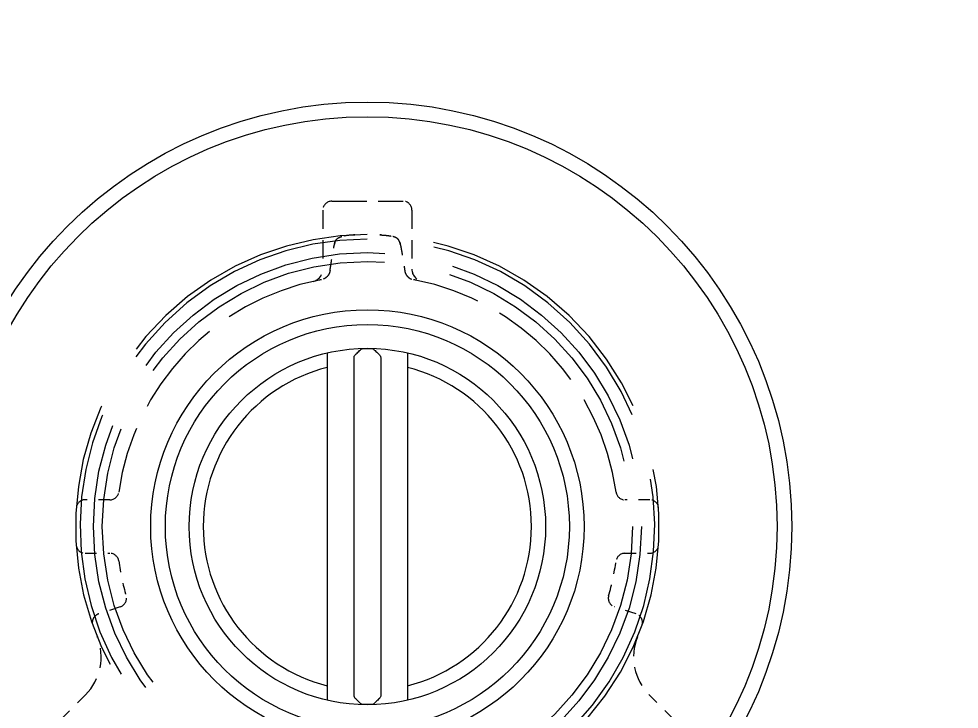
# Model space of a CAD drawing. Header units: inches. Extents: x 17 to 469, y 7 to 301.
# Drawn here: x 221.58 to 229.89, y 204.84 to 210.94 of the extents above; entities that cross this region are included whole.
import ezdxf

# ---------------------------------------------------------------- set-up
doc = ezdxf.new("R2010")
doc.units = ezdxf.units.IN
doc.header["$LTSCALE"] = 14
doc.header["$MEASUREMENT"] = 0
doc.linetypes.add('DASHED', pattern=[0.2067, 0.1654, -0.0413])
for name, color, linetype, lineweight in [('Dimension (ANSI)', 7, 'Continuous', 25), ('Hatch', 7, 'Continuous', 18), ('Hidden', 7, 'DASHED', 18), ('Visible', 7, 'Continuous', 18)]:
    doc.layers.add(name, color=color, linetype=linetype, lineweight=lineweight)
doc.styles.add('MEMCOR Medium', font='arial.ttf')
doc.dimstyles.new('Default (ANSI)', dxfattribs={"dimscale": 14, "dimtxt": 0.15, "dimasz": 0.098425, "dimexe": 0.125, "dimexo": 0.0625, "dimgap": 0.031496, "dimtad": 0, "dimtih": 1, "dimtoh": 1, "dimdec": 4, "dimrnd": 1e-08, "dimzin": 3, "dimdsep": 46, "dimlunit": 5, "dimtxsty": 'MEMCOR Medium', "dimcen": 0.09, "dimdle": 0.393701, "dimclrd": 256, "dimclre": 256, "dimclrt": 256, "dimadec": 0, "dimazin": 1, "dimtfac": 0.8, "dimtofl": 0, "dimtmove": 0, "dimatfit": 3, "dimfxl": 1, "dimfrac": 1, "dimtolj": 1, "dimtzin": 4, "dimlwd": -1, "dimlwe": -1, "dimarcsym": 0})

# ---------------------------------------------------------------- blocks, each defined once
blk = doc.blocks.new('*D30')
at = {"layer": 'Defpoints', "color": 0, "transparency": 16777216}
for p in [(244.6907, 237.7893), (204.5292, 200.7918), (244.6907, 200.6156)]:
    blk.add_point(p, dxfattribs=at)
at = {"layer": 'Dimension (ANSI)', "transparency": 16777216}
for p, q in [((204.5292, 201.6668), (204.5292, 239.5393)), ((244.6907, 201.4906), (244.6907, 239.5393)), ((205.9071, 237.7893), (216.2109, 237.7893)), ((243.3128, 237.7893), (233.009, 237.7893))]:
    blk.add_line(p, q, dxfattribs=at)
for points in [[(205.9071, 238.0189), (205.9071, 237.5596), (204.5292, 237.7893)], [(243.3128, 238.0189), (243.3128, 237.5596), (244.6907, 237.7893)]]:
    blk.add_solid(points, dxfattribs=at)
at = {"layer": 'Dimension (ANSI)', "transparency": 16777216, "char_height": 2.1, "attachment_point": 5, "style": 'MEMCOR Medium'}
for s, insert in [('\\A1; 40{\\H0.8x;\\S3#16;} in', (224.6099, 239.9642)), ('\\A1;[1020.1 mm]', (224.6099, 236.0025))]:
    blk.add_mtext(s, dxfattribs=dict(at, insert=insert))

msp = doc.modelspace()

# ---------------------------------------------------------------- hatches: boundary and pattern name
at = {"layer": 'Hatch'}
h = msp.add_hatch(dxfattribs=at)
h.set_pattern_fill('ANSI31', color=256, scale=14, angle=15, style=0)
edge = h.paths.add_edge_path()
edge.add_line((231.40784, 191.39676), (231.40784, 191.26457))
edge.add_line((231.40784, 191.26457), (231.40784, 191.13332))
edge.add_spline(control_points=[(231.40784, 191.13332), (231.44787, 191.1956), (231.48996, 191.26094), (231.56146, 191.37192), (231.60828, 191.44461), (231.64827, 191.50681)], knot_values=[-1.2060007, -1.2060007, -1.2060007, -1.2060007, -0.5634859, -0.5634859, 0, 0, 0, 0], degree=3, periodic=0)
edge.add_ellipse((224.66078, 206.45457), major_axis=(-14.94776, -6.98748), ratio=1, start_angle=89.081814, end_angle=90, ccw=False)
edge = h.paths.add_edge_path()
edge.add_spline(control_points=[(217.6733, 191.50681), (217.70301, 191.46021), (217.73339, 191.41308), (217.77331, 191.3513), (217.78412, 191.33458), (217.83372, 191.25791), (217.87393, 191.19575), (217.91373, 191.13332)], knot_values=[-1.0854729, -1.0854729, -1.0854729, -1.0854729, -0.6958437, -0.6958437, -0.5641112, -0.5641112, 0, 0, 0, 0], degree=3, periodic=0)
edge.add_line((217.91373, 191.13332), (217.91373, 191.26457))
edge.add_line((217.91373, 191.26457), (217.91373, 191.39676))
edge.add_ellipse((224.66078, 206.45457), major_axis=(-15.05781, 6.74705), ratio=1, start_angle=89.081814, end_angle=90, ccw=False)
edge = h.paths.add_edge_path()
edge.add_line((221.91078, 222.72411), (221.91078, 222.7644))
edge.add_line((221.91078, 222.7644), (221.91078, 222.97411))
edge.add_line((221.91078, 222.97411), (221.6646, 222.68058))
edge.add_ellipse((224.66078, 206.45457), major_axis=(16.22601, 2.99618), ratio=1, start_angle=89.13189, end_angle=90, ccw=False)
edge = h.paths.add_edge_path()
edge.add_line((237.21483, 195.7468), (237.59212, 195.81323))
edge.add_line((237.59212, 195.81323), (237.41051, 195.91809))
edge.add_line((237.41051, 195.91809), (237.37562, 195.93823))
edge.add_ellipse((224.66078, 206.45457), major_axis=(-10.51634, -12.71483), ratio=1, start_angle=89.13189, end_angle=90, ccw=False)
edge = h.paths.add_edge_path()
edge.add_line((240.12562, 200.70137), (240.16051, 200.68123))
edge.add_line((240.16051, 200.68123), (240.34212, 200.57637))
edge.add_line((240.34212, 200.57637), (240.21101, 200.93634))
edge.add_ellipse((224.66078, 206.45457), major_axis=(-5.51823, -15.55022), ratio=1, start_angle=89.13189, end_angle=90, ccw=False)
edge = h.paths.add_edge_path()
edge.add_line((209.11056, 200.93634), (208.97944, 200.57637))
edge.add_line((208.97944, 200.57637), (209.16106, 200.68123))
edge.add_line((209.16106, 200.68123), (209.19595, 200.70137))
edge.add_ellipse((224.66078, 206.45457), major_axis=(-5.7532, 15.46483), ratio=1, start_angle=89.13189, end_angle=90, ccw=False)
edge = h.paths.add_edge_path()
edge.add_line((227.41078, 222.97411), (227.41078, 222.7644))
edge.add_line((227.41078, 222.7644), (227.41078, 222.72411))
edge.add_ellipse((224.66078, 206.45457), major_axis=(16.26954, -2.75), ratio=1, start_angle=89.13189, end_angle=90, ccw=False)
edge.add_line((227.65696, 222.68058), (227.41078, 222.97411))
edge = h.paths.add_edge_path()
edge.add_line((211.94595, 195.93823), (211.91106, 195.91809))
edge.add_line((211.91106, 195.91809), (211.72944, 195.81323))
edge.add_line((211.72944, 195.81323), (212.10674, 195.7468))
edge.add_ellipse((224.66078, 206.45457), major_axis=(-10.70777, 12.55404), ratio=1, start_angle=89.13189, end_angle=90, ccw=False)
h = msp.add_hatch(dxfattribs=at)
h.set_pattern_fill('ANSI31', color=256, scale=14, style=0)
edge = h.paths.add_edge_path()
edge.add_spline(control_points=[(241.1011, 206.45314), (241.06948, 206.42139), (241.03771, 206.38978), (240.97401, 206.32694), (240.94207, 206.2957), (240.90999, 206.2646)], knot_values=[-0.6818967, -0.6818967, -0.6818967, -0.6818967, -0.3404539, -0.3404539, 0, 0, 0, 0], degree=3, periodic=0)
edge.add_ellipse((224.66078, 206.45457), major_axis=(-0.18997, -16.2492), ratio=1, start_angle=25.201451, end_angle=90, ccw=False)
edge.add_line((231.40784, 191.67113), (231.40784, 191.39676))
edge.add_ellipse((224.66078, 206.45457), major_axis=(15.05781, 6.74705), ratio=1, start_angle=270, end_angle=270.918186)
edge.add_ellipse((224.66078, 206.45457), major_axis=(14.94776, 6.98748), ratio=1, start_angle=270, end_angle=294.48378)
edge.add_ellipse((224.66078, 206.45457), major_axis=(10.70777, 12.55404), ratio=1, start_angle=270, end_angle=270.86811)
edge.add_ellipse((224.66078, 206.45457), major_axis=(10.51634, 12.71483), ratio=1, start_angle=270, end_angle=289.187766)
edge.add_ellipse((224.66078, 206.45457), major_axis=(5.7532, 15.46483), ratio=1, start_angle=270, end_angle=270.86811)
edge.add_ellipse((224.66078, 206.45457), major_axis=(5.51823, 15.55022), ratio=1, start_angle=270, end_angle=289.533007)
edge.add_line((241.1611, 206.45313), (241.1011, 206.45314))
edge = h.paths.add_edge_path()
edge.add_spline(control_points=[(240.90999, 206.64455), (240.94207, 206.61345), (240.97401, 206.58221), (241.03771, 206.51936), (241.06948, 206.48775), (241.1011, 206.45601)], knot_values=[-0.6818968, -0.6818968, -0.6818968, -0.6818968, -0.3414429, -0.3414429, 0, 0, 0, 0], degree=3, periodic=0)
edge.add_line((241.1011, 206.45601), (241.1611, 206.45601))
edge.add_ellipse((224.66078, 206.45457), major_axis=(-0.00144, 16.50032), ratio=1, start_angle=270, end_angle=349.533007)
edge.add_ellipse((224.66078, 206.45457), major_axis=(-16.22601, 2.99618), ratio=1, start_angle=270, end_angle=270.86811)
edge.add_ellipse((224.66078, 206.45457), major_axis=(-16.26954, 2.75), ratio=1, start_angle=270, end_angle=289.187766)
edge.add_ellipse((224.66078, 206.45457), major_axis=(-16.26954, -2.75), ratio=1, start_angle=270, end_angle=270.86811)
edge.add_ellipse((224.66078, 206.45457), major_axis=(-16.22601, -2.99618), ratio=1, start_angle=270, end_angle=369.076015)
edge.add_ellipse((224.66078, 206.45457), major_axis=(5.51823, -15.55022), ratio=1, start_angle=270, end_angle=270.86811)
edge.add_ellipse((224.66078, 206.45457), major_axis=(5.7532, -15.46483), ratio=1, start_angle=270, end_angle=289.187766)
edge.add_ellipse((224.66078, 206.45457), major_axis=(10.51634, -12.71483), ratio=1, start_angle=270, end_angle=270.86811)
edge.add_ellipse((224.66078, 206.45457), major_axis=(10.70777, -12.55404), ratio=1, start_angle=270, end_angle=294.48378)
edge.add_ellipse((224.66078, 206.45457), major_axis=(14.94776, -6.98748), ratio=1, start_angle=270, end_angle=270.918186)
edge.add_line((217.91373, 191.39676), (217.91373, 191.67113))
edge.add_ellipse((224.66078, 206.45457), major_axis=(-14.78344, 6.74705), ratio=1, start_angle=205.201451, end_angle=450, ccw=False)

# ---------------------------------------------------------------- linework, layer by layer
at = {"layer": 'Hidden', "ltscale": 0.134518}
msp.add_line((224.34582, 209.32859), (224.97574, 209.32859), dxfattribs=at)
at = {"layer": 'Hidden', "ltscale": 0.070879}
for p, q in [((224.26708, 209.24985), (224.26708, 208.72813)), ((225.05448, 209.24985), (225.05448, 208.72813))]:
    msp.add_line(p, q, dxfattribs=at)
at = {"layer": 'Hidden', "ltscale": 0.030777}
for p, q in [((222.38523, 206.69077), (222.16575, 206.69077)), ((227.15582, 206.69077), (226.93634, 206.69077)), ((222.16575, 206.21837), (222.38523, 206.21837)), ((226.93634, 206.21837), (227.15582, 206.21837))]:
    msp.add_line(p, q, dxfattribs=at)
at = {"layer": 'Hidden', "ltscale": 0.028454}
for p, q in [((222.47726, 205.7451), (222.28432, 205.68241)), ((227.03725, 205.68241), (226.84431, 205.7451))]:
    msp.add_line(p, q, dxfattribs=at)
at = {"layer": 'Hidden', "ltscale": 0.039865}
for p, q in [((222.16967, 204.9681), (221.96195, 204.76038)), ((227.35962, 204.76038), (227.1519, 204.9681))]:
    msp.add_line(p, q, dxfattribs=at)
at = {"layer": 'Hidden', "ltscale": 1.051436}
msp.add_circle((224.66078, 206.45457), 2.42126, dxfattribs=at)
at = {"layer": 'Hidden', "ltscale": 1.017243}
msp.add_circle((224.66078, 206.45457), 2.34252, dxfattribs=at)
at = {"layer": 'Hidden', "ltscale": 0.016727}
for centre, start, end in [((224.34582, 209.24985), 90, 180), ((224.97574, 209.24985), 0, 90)]:
    msp.add_arc(centre, 0.07874, start, end, dxfattribs=at)
at = {"layer": 'Hidden', "ltscale": 1.020196}
msp.add_arc((224.66078, 206.45457), 2.57874, 318.811103, 221.188897, dxfattribs=at)
at = {"layer": 'Hidden', "ltscale": 1.028156}
msp.add_arc((224.66078, 206.45457), 2.53937, 315.737682, 224.262318, dxfattribs=at)
at = {"layer": 'Hidden', "ltscale": 0.020187}
for centre, start, end in [((224.15685, 208.72813), 282.497596, 0), ((225.16472, 208.72813), 180, 257.502404)]:
    msp.add_arc(centre, 0.11024, start, end, dxfattribs=at)
at = {"layer": 'Hidden', "ltscale": 0.374385}
for start, end in [(101.031696, 172.120232), (7.879768, 78.968304)]:
    msp.add_arc((224.66078, 206.45457), 2.2185, start, end, dxfattribs=at)
at = {"layer": 'Hidden', "ltscale": 0.016052}
for centre, start, end in [((222.16575, 206.61203), 90, 176.388896), ((227.15582, 206.61203), 3.611104, 90), ((222.16575, 206.29711), 183.611104, 270), ((227.15582, 206.29711), 270, 356.388896)]:
    msp.add_arc(centre, 0.07874, start, end, dxfattribs=at)
at = {"layer": 'Hidden', "ltscale": 0.015254}
for centre, start, end in [((222.38523, 206.76951), 270, 352.120232), ((226.93634, 206.76951), 187.879768, 270), ((222.38523, 206.13963), 7.879768, 90), ((226.93634, 206.13963), 90, 172.120232)]:
    msp.add_arc(centre, 0.07874, start, end, dxfattribs=at)
at = {"layer": 'Hidden', "ltscale": 0.042865}
for start, end in [(187.879768, 196.03575), (343.96425, 352.120232)]:
    msp.add_arc((224.66078, 206.45457), 2.2185, start, end, dxfattribs=at)
at = {"layer": 'Hidden', "ltscale": 0.01636}
for centre, start, end in [((222.45293, 205.81999), 288, 16.03575), ((226.86864, 205.81999), 163.96425, 252)]:
    msp.add_arc(centre, 0.07874, start, end, dxfattribs=at)
at = {"layer": 'Hidden', "ltscale": 0.017065}
for centre, start, end in [((222.30865, 205.60753), 108, 199.80489), ((227.01291, 205.60753), 340.19511, 72)]:
    msp.add_arc(centre, 0.07874, start, end, dxfattribs=at)
at = {"layer": 'Hidden', "ltscale": 0.075276}
for centre, start, end in [((221.8356, 205.30216), 315, 22.190783), ((227.48597, 205.30216), 157.809217, 225)]:
    msp.add_arc(centre, 0.47244, start, end, dxfattribs=at)
at = {"layer": 'Hidden', "ltscale": 0.039956}
for points in [[(224.37022, 208.95043), (224.37149, 208.95689), (224.37315, 208.9628), (224.37697, 208.97344), (224.37916, 208.97805), (224.38445, 208.98714), (224.38753, 208.991), (224.39648, 208.99976), (224.40333, 209.00452), (224.42326, 209.01323), (224.43489, 209.01694), (224.46523, 209.02359), (224.4847, 209.02628), (224.52039, 209.02941), (224.53553, 209.03032), (224.55123, 209.03098)], [(224.95134, 208.95043), (224.95007, 208.95689), (224.94842, 208.9628), (224.9446, 208.97344), (224.94241, 208.97805), (224.93712, 208.98714), (224.93404, 208.991), (224.92509, 208.99976), (224.91824, 209.00452), (224.8983, 209.01323), (224.88667, 209.01694), (224.85634, 209.02359), (224.83687, 209.02628), (224.80118, 209.02941), (224.78604, 209.03032), (224.77034, 209.03098)]]:
    msp.add_open_spline(points, degree=3, knots=[0, 0, 0, 0, 0.0933159, 0.0933159, 0.1934457, 0.1934457, 0.3301734, 0.3301734, 0.5382537, 0.5382537, 0.7086183, 0.7086183, 0.9078174, 0.9078174, 1.0404018, 1.0404018, 1.0404018, 1.0404018], dxfattribs=at)
at = {"layer": 'Hidden', "ltscale": 0.039957}
for points in [[(224.55123, 209.03098), (224.52658, 209.02994), (224.50333, 209.02829), (224.46201, 209.02306), (224.444, 209.01943), (224.41785, 209.01131), (224.40874, 209.00712), (224.39431, 208.99816), (224.38951, 208.99368), (224.38265, 208.98417), (224.38051, 208.98063), (224.376, 208.97114), (224.37368, 208.96483), (224.37124, 208.95523), (224.3707, 208.95286), (224.37022, 208.95043)], [(224.77034, 209.03098), (224.79498, 209.02994), (224.81824, 209.02829), (224.85956, 209.02306), (224.87757, 209.01943), (224.90372, 209.01131), (224.91282, 209.00712), (224.92725, 208.99816), (224.93205, 208.99368), (224.93892, 208.98417), (224.94106, 208.98063), (224.94557, 208.97114), (224.94789, 208.96483), (224.95033, 208.95523), (224.95087, 208.95286), (224.95134, 208.95043)]]:
    msp.add_open_spline(points, degree=3, knots=[1.6259433, 1.6259433, 1.6259433, 1.6259433, 1.8340265, 1.8340265, 2.0421098, 2.0421098, 2.2187074, 2.2187074, 2.422309, 2.422309, 2.5174102, 2.5174102, 2.6311706, 2.6311706, 2.6663595, 2.6663595, 2.6663595, 2.6663595], dxfattribs=at)
at = {"layer": 'Hidden', "ltscale": 0.033355}
for points, knots in [([(224.33074, 208.71554), (224.33299, 208.73131), (224.33531, 208.74705), (224.34009, 208.77851), (224.34256, 208.79422), (224.34765, 208.8256), (224.35028, 208.84126), (224.35569, 208.87255), (224.35847, 208.88816), (224.36422, 208.91934), (224.36718, 208.9349), (224.37022, 208.95043)], [5.42806322, 5.42806322, 5.42806322, 5.42806322, 5.55579253, 5.55579253, 5.68352184, 5.68352184, 5.81125115, 5.81125115, 5.93898046, 5.93898046, 6.06670977, 6.06670977, 6.06670977, 6.06670977]), ([(224.95134, 208.95043), (224.95439, 208.93491), (224.95735, 208.91935), (224.96309, 208.88818), (224.96588, 208.87256), (224.97129, 208.84128), (224.97391, 208.82561), (224.979, 208.79423), (224.98147, 208.77852), (224.98626, 208.74706), (224.98858, 208.73131), (224.99083, 208.71554)], [10.80229425, 10.80229425, 10.80229425, 10.80229425, 10.92997331, 10.92997331, 11.05765237, 11.05765237, 11.18533142, 11.18533142, 11.31301048, 11.31301048, 11.44068954, 11.44068954, 11.44068954, 11.44068954])]:
    msp.add_open_spline(points, degree=3, knots=knots, dxfattribs=at)
at = {"layer": 'Hidden', "ltscale": 0.016256}
for points, knots in [([(224.33074, 208.71554), (224.32982, 208.7091), (224.32821, 208.70234), (224.32313, 208.6886), (224.31963, 208.68158), (224.31041, 208.66811), (224.3047, 208.66172), (224.29173, 208.65077), (224.28445, 208.64618), (224.26935, 208.63923), (224.2616, 208.63688), (224.25416, 208.63549)], [0.050653333, 0.050653333, 0.050653333, 0.050653333, 0.065375604, 0.065375604, 0.080097875, 0.080097875, 0.094820147, 0.094820147, 0.109542418, 0.109542418, 0.124264689, 0.124264689, 0.124264689, 0.124264689]), ([(224.99083, 208.71554), (224.99175, 208.7091), (224.99336, 208.70234), (224.99843, 208.6886), (225.00194, 208.68158), (225.01115, 208.66811), (225.01687, 208.66172), (225.02983, 208.65077), (225.03711, 208.64618), (225.05222, 208.63923), (225.05997, 208.63688), (225.0674, 208.63549)], [0.05065434, 0.05065434, 0.05065434, 0.05065434, 0.065376369, 0.065376369, 0.080098398, 0.080098398, 0.094820426, 0.094820426, 0.109542455, 0.109542455, 0.124264484, 0.124264484, 0.124264484, 0.124264484])]:
    msp.add_open_spline(points, degree=3, knots=knots, dxfattribs=at)
at = {"layer": 'Hidden', "ltscale": 0.002566}
for points, knots in [([(224.25416, 208.63549), (224.25165, 208.63502), (224.2488, 208.63449), (224.24273, 208.63333), (224.2395, 208.63271), (224.23627, 208.63208)], [0, 0, 0, 0, 0.025351195, 0.025351195, 0.051309005, 0.051309005, 0.051309005, 0.051309005]), ([(225.0853, 208.63208), (225.08207, 208.63271), (225.07884, 208.63333), (225.07277, 208.63449), (225.06992, 208.63502), (225.0674, 208.63549)], [-0.051309005, -0.051309005, -0.051309005, -0.051309005, -0.025351194, -0.025351194, 0, 0, 0, 0])]:
    msp.add_open_spline(points, degree=3, knots=knots, dxfattribs=at)
at = {"layer": 'Visible'}
for p, q in [((224.30645, 207.98899), (224.30645, 204.92015)), ((224.54267, 204.96456), (224.54267, 207.94458)), ((224.77889, 207.94458), (224.77889, 204.96456)), ((225.01511, 207.98899), (225.01511, 204.92015))]:
    msp.add_line(p, q, dxfattribs=at)
for radius in [3.75, 3.62, 1.915, 1.785, 1.5748]:
    msp.add_circle((224.66078, 206.45457), radius, dxfattribs=at)
for radius, start, end in [(16.50032, 0.005, 245.863958), (16.25032, 0.669834, 245.468383), (16.00032, 0.669834, 249.632823), (15.94, 289.774936, 250.225064), (1.45, 104.14437, 255.85563), (1.45, 284.14437, 75.85563)]:
    msp.add_arc((224.66078, 206.45457), radius, start, end, dxfattribs=at)
for points, knots in [([(224.5542, 207.97224), (224.56472, 207.98227), (224.57509, 207.9923), (224.58522, 208.00218), (224.59012, 208.00696), (224.59507, 208.01181), (224.60004, 208.01672)], [-0.10908913, -0.10908913, -0.10908913, -0.10908913, 0, 0, 0, 0.05288194, 0.05288194, 0.05288194, 0.05288194]), ([(224.60004, 208.01672), (224.60316, 208.01979), (224.60679, 208.0223), (224.61344, 208.02538), (224.61624, 208.0263), (224.62199, 208.02749), (224.62493, 208.02776), (224.62788, 208.0277)], [0.561359542, 0.561359542, 0.561359542, 0.561359542, 0.595101684, 0.595101684, 0.617636412, 0.617636412, 0.640194036, 0.640194036, 0.640194036, 0.640194036]), ([(224.62788, 208.0277), (224.63895, 208.02747), (224.64996, 208.02736), (224.66078, 208.02736), (224.67161, 208.02736), (224.68261, 208.02747), (224.69369, 208.0277)], [-0.08251378, -0.08251378, -0.08251378, -0.08251378, 0, 0, 0, 0.08251378, 0.08251378, 0.08251378, 0.08251378]), ([(224.69369, 208.0277), (224.6988, 208.02781), (224.70388, 208.02692), (224.71332, 208.02324), (224.71759, 208.02051), (224.72132, 208.01692), (224.72142, 208.01682), (224.72153, 208.01672)], [0, 0, 0, 0, 0.039151459, 0.039151459, 0.07781282, 0.07781282, 0.078928844, 0.078928844, 0.078928844, 0.078928844]), ([(224.72153, 208.01672), (224.7265, 208.01181), (224.73144, 208.00696), (224.74648, 207.9923), (224.75685, 207.98227), (224.76736, 207.97224)], [3.84046149, 3.84046149, 3.84046149, 3.84046149, 3.89334343, 3.89334343, 4.00243256, 4.00243256, 4.00243256, 4.00243256]), ([(224.54267, 207.94458), (224.54267, 207.94954), (224.54356, 207.95443), (224.54709, 207.96345), (224.54963, 207.96747), (224.55329, 207.97135), (224.55374, 207.9718), (224.5542, 207.97224)], [0.48824775, 0.48824775, 0.48824775, 0.48824775, 0.526027679, 0.526027679, 0.562686234, 0.562686234, 0.56768749, 0.56768749, 0.56768749, 0.56768749]), ([(224.76736, 207.97224), (224.76737, 207.97224), (224.76738, 207.97223), (224.77085, 207.96891), (224.77363, 207.96494), (224.77753, 207.95611), (224.77861, 207.9514), (224.77888, 207.94591), (224.77889, 207.94525), (224.77889, 207.94458)], [0.080022574, 0.080022574, 0.080022574, 0.080022574, 0.080124231, 0.080124231, 0.117587114, 0.117587114, 0.154401812, 0.154401812, 0.159498258, 0.159498258, 0.159498258, 0.159498258]), ([(224.5542, 204.9369), (224.5542, 204.93691), (224.55419, 204.93692), (224.55072, 204.94023), (224.54793, 204.94421), (224.54404, 204.95303), (224.54296, 204.95774), (224.54269, 204.96323), (224.54267, 204.9639), (224.54267, 204.96456)], [0.080022574, 0.080022574, 0.080022574, 0.080022574, 0.080124231, 0.080124231, 0.117587114, 0.117587114, 0.154401812, 0.154401812, 0.159498258, 0.159498258, 0.159498258, 0.159498258]), ([(224.60004, 204.89243), (224.59507, 204.89733), (224.59012, 204.90218), (224.58522, 204.90697), (224.57509, 204.91685), (224.56472, 204.92687), (224.5542, 204.9369)], [-0.05288194, -0.05288194, -0.05288194, -0.05288194, 0, 0, 0, 0.10908913, 0.10908913, 0.10908913, 0.10908913]), ([(224.76736, 204.9369), (224.75685, 204.92687), (224.74648, 204.91685), (224.73144, 204.90218), (224.7265, 204.89733), (224.72153, 204.89243)], [2.56702766, 2.56702766, 2.56702766, 2.56702766, 2.67611678, 2.67611678, 2.72899873, 2.72899873, 2.72899873, 2.72899873]), ([(224.77889, 204.96456), (224.77889, 204.95961), (224.778, 204.95472), (224.77447, 204.9457), (224.77193, 204.94167), (224.76828, 204.93779), (224.76782, 204.93734), (224.76736, 204.9369)], [0.48824775, 0.48824775, 0.48824775, 0.48824775, 0.526027679, 0.526027679, 0.562686234, 0.562686234, 0.56768749, 0.56768749, 0.56768749, 0.56768749]), ([(224.62788, 204.88144), (224.62276, 204.88133), (224.61769, 204.88222), (224.60825, 204.8859), (224.60398, 204.88863), (224.60025, 204.89222), (224.60014, 204.89232), (224.60004, 204.89243)], [0, 0, 0, 0, 0.039151459, 0.039151459, 0.07781282, 0.07781282, 0.078928844, 0.078928844, 0.078928844, 0.078928844]), ([(224.69369, 204.88144), (224.68261, 204.88167), (224.67161, 204.88179), (224.66078, 204.88179), (224.64996, 204.88179), (224.63895, 204.88167), (224.62788, 204.88144)], [-0.08251378, -0.08251378, -0.08251378, -0.08251378, 0, 0, 0, 0.08251378, 0.08251378, 0.08251378, 0.08251378]), ([(224.72153, 204.89243), (224.71841, 204.88935), (224.71478, 204.88684), (224.70813, 204.88376), (224.70533, 204.88284), (224.69958, 204.88165), (224.69664, 204.88138), (224.69369, 204.88144)], [0.561359542, 0.561359542, 0.561359542, 0.561359542, 0.595101684, 0.595101684, 0.617636412, 0.617636412, 0.640194036, 0.640194036, 0.640194036, 0.640194036])]:
    msp.add_open_spline(points, degree=3, knots=knots, dxfattribs=at)

# ---------------------------------------------------------------- dimensions: what is measured, and where the dimension line sits
at = {"layer": 'Dimension (ANSI)'}
dim = msp.add_linear_dim(base=(244.6907, 237.78928), p1=(204.52916, 200.7918), p2=(244.6907, 200.61564), angle=180, text=' <> in\\X[1020.1 mm]', dimstyle='Default (ANSI)', override={"dimgap": 0.031496, "dimtih": 0, "dimtoh": 0, "dimdec": 4, "dimpost": '', "dimtol": 0, "dimlim": 0, "dimtp": 0, "dimtm": 0, "dimtdec": 2, "dimatfit": 1}, dxfattribs=at)
dim.commit()
dim.dimension.update_dxf_attribs({"geometry": '*D30', "text_midpoint": (224.60993, 237.78928), "dimtype": 160})

doc.saveas('drawing.dxf')
